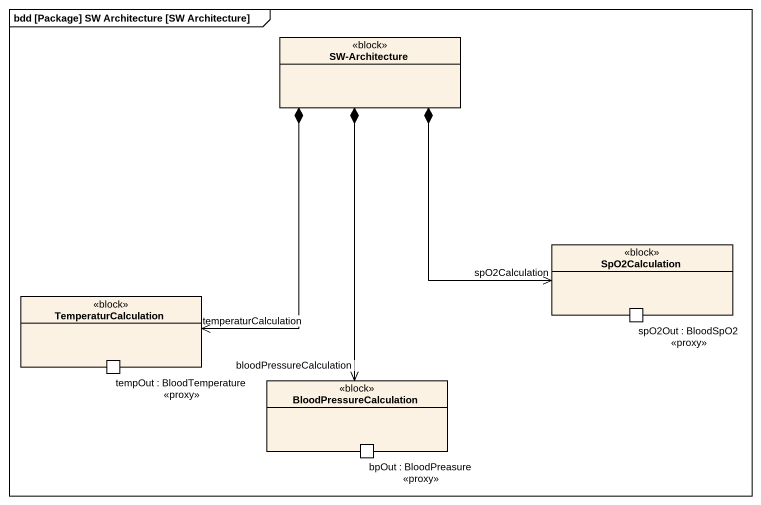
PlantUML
@startuml
mainframe bdd [Package] SW Architecture [SW Architecture]
allowmixing
hide circle
hide empty members
class "SW-Architecture" as SW_Architecture <<block>>
rectangle SpO2Calculation <<block>> {
  port "spO2Out : BloodSpO2 <<proxy>>" as spO2Out_BloodSpO2_proxy
}
rectangle TemperaturCalculation <<block>> {
  port "tempOut : BloodTemperature <<proxy>>" as tempOut_BloodTemperature
}
rectangle BloodPressureCalculation <<block>> {
  port "bpOut : BloodPreasure <<proxy>>" as bpOut_BloodPreasure_proxy
}
SW_Architecture *--> "spO2Calculation" SpO2Calculation
SW_Architecture *--> "temperaturCalculation" TemperaturCalculation
SW_Architecture *--> "bloodPressureCalculation" BloodPressureCalculation
@enduml
